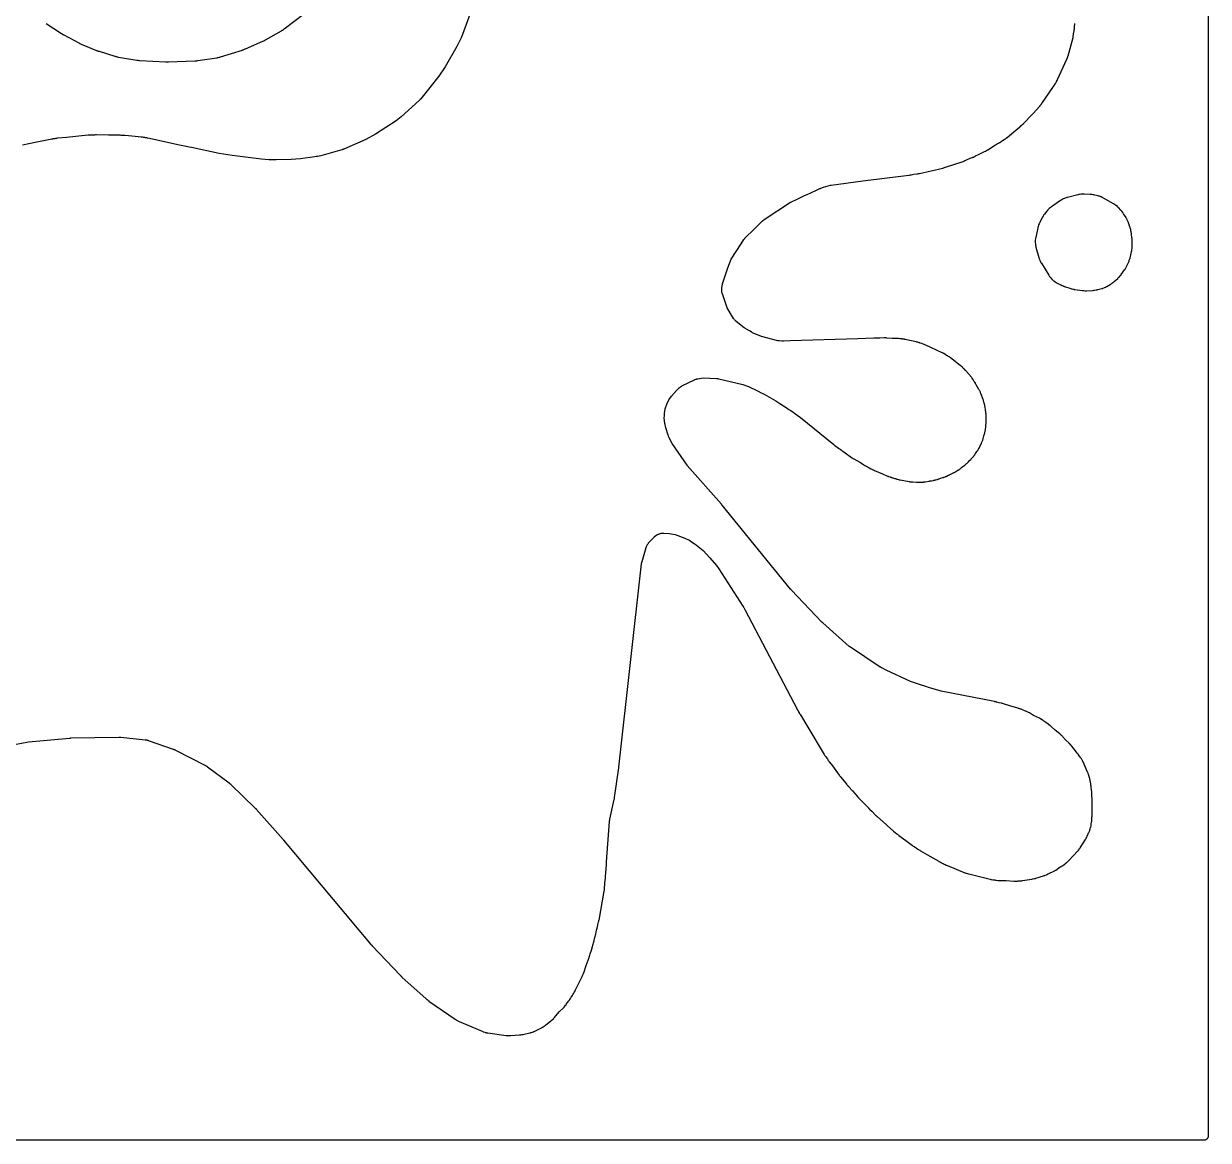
# Model space of a CAD drawing. Header units: millimetres. Extents: x 0 to 300, y 0 to 300.
# Drawn here: x 140.9 to 300, y -0.1 to 150 of the extents above; entities that cross this region are included whole.
import ezdxf

# ---------------------------------------------------------------- set-up
doc = ezdxf.new("R2010")
doc.units = ezdxf.units.MM
doc.layers.add('CUT', color=7, linetype='CONTINUOUS')

msp = doc.modelspace()

# ---------------------------------------------------------------- linework, layer by layer
at = {"layer": 'CUT'}
for points in [[(300.0476, 298.5625), (300.0476, 1.4375), (300.0476, 0.5522), (300.044, 0.4788), (300.0354, 0.4206), (300.0211, 0.3635), (300.0013, 0.3082), (299.9761, 0.255), (299.9459, 0.2046), (299.9108, 0.1573), (299.8714, 0.1137), (299.8278, 0.0743), (299.7805, 0.0392), (299.7301, 0.009), (299.6769, -0.0162), (299.6216, -0.036), (299.5645, -0.0503), (299.5063, -0.0589), (299.4329, -0.0625), (298.5476, -0.0625), (1.4375, -0.0625)], [(201.1228, 152.0795), (199.6717, 148.1937), (199.0483, 146.9537), (197.5073, 144.2187), (196.6411, 142.9357), (194.206, 139.9051), (194.2015, 139.8996), (194.1911, 139.8868), (194.1866, 139.8813), (194.1854, 139.8799), (194.1674, 139.8588), (194.1244, 139.8102), (194.1093, 139.7936), (194.0859, 139.7695), (194.0282, 139.7127), (194.0029, 139.6888), (191.5653, 137.4681), (190.8887, 136.954), (188.1124, 135.1487), (186.856, 134.4267), (183.8811, 133.1364), (183.868, 133.1308), (183.8373, 133.1181), (183.8241, 133.1128), (183.808, 133.1064), (183.7947, 133.1012), (183.7637, 133.0895), (183.7503, 133.0845), (183.7298, 133.0771), (183.7164, 133.0724), (183.7142, 133.0717), (183.6863, 133.0626), (183.6734, 133.0585), (183.6575, 133.0536), (183.6445, 133.0496), (183.614, 133.0407), (183.6009, 133.037), (180.788, 132.26), (180.3227, 132.1737), (180.241, 132.1586), (180.1547, 132.1426), (179.9626, 132.107), (178.0552, 131.8345), (176.8013, 131.7329), (174.773, 131.6882), (173.7932, 131.703), (172.814, 131.779), (168.8793, 132.2638), (167.1378, 132.5486), (163.4273, 133.3417), (163.1018, 133.4113), (162.9014, 133.4541), (161.7952, 133.6906), (157.531, 134.6298), (157.5142, 134.6333), (157.4047, 134.6541), (157.3878, 134.6571), (157.2496, 134.6793), (157.2327, 134.6818), (157.1221, 134.6964), (157.1051, 134.6984), (157.0325, 134.7059), (156.9878, 134.714), (156.9693, 134.717), (156.818, 134.7396), (156.7994, 134.742), (156.6784, 134.7563), (156.6597, 134.7581), (155.8398, 134.8285), (154.4964, 134.9666), (154.4837, 134.9677), (154.4009, 134.9745), (154.3882, 134.9754), (154.2841, 134.9816), (154.2713, 134.9822), (154.1883, 134.9854), (154.1755, 134.9858), (153.9624, 134.9895), (153.8155, 135.0021), (153.8031, 135.003), (153.7222, 135.0082), (153.7098, 135.0089), (153.6081, 135.0134), (153.5956, 135.0138), (153.5146, 135.0157), (153.5021, 135.0158), (152.2594, 135.0188), (150.6415, 135.0467), (150.6255, 135.0468), (150.5211, 135.0458), (150.505, 135.0454), (150.374, 135.0407), (150.358, 135.0399), (150.2538, 135.0333), (150.2378, 135.0321), (150.1472, 135.0239), (149.9217, 135.0244), (149.906, 135.0243), (149.804, 135.0218), (149.7883, 135.0213), (149.6604, 135.0149), (149.6447, 135.0139), (149.5429, 135.0061), (149.5273, 135.0047), (146.6055, 134.7048), (145.4006, 134.5962), (145.3846, 134.5946), (145.281, 134.5824), (145.2651, 134.5804), (145.1355, 134.5616), (145.1197, 134.5591), (145.0202, 134.542), (145.0138, 134.5414), (144.9985, 134.5396), (144.8991, 134.5268), (144.8838, 134.5247), (144.7595, 134.5054), (144.7443, 134.5028), (144.6457, 134.485), (144.6305, 134.482), (142.6084, 134.0613), (140.6866, 133.678)], [(143.8582, 150.048), (145.9348, 148.6731), (145.9466, 148.6655), (146.024, 148.6168), (146.036, 148.6094), (146.1346, 148.5506), (146.1468, 148.5435), (146.2264, 148.4985), (146.2387, 148.4918), (148.2567, 147.4128), (148.27, 147.4059), (148.3573, 147.362), (148.3708, 147.3554), (148.4816, 147.3031), (148.4953, 147.2969), (148.5846, 147.2574), (148.5985, 147.2515), (150.6514, 146.4056), (150.6643, 146.4005), (150.7488, 146.3679), (150.7619, 146.3631), (150.8689, 146.3247), (150.8821, 146.3201), (150.968, 146.2916), (150.9813, 146.2873), (153.1152, 145.632), (153.134, 145.6266), (153.2567, 145.5932), (153.2757, 145.5884), (153.431, 145.5516), (153.4501, 145.5474), (153.5748, 145.5221), (153.594, 145.5186), (156.0461, 145.1041), (156.0632, 145.1015), (156.1745, 145.0859), (156.1916, 145.0838), (156.3318, 145.0684), (156.349, 145.0667), (156.4609, 145.0576), (156.4782, 145.0565), (159.9677, 144.8742), (159.9812, 144.8736), (160.0691, 144.871), (160.0827, 144.8708), (160.1931, 144.87), (160.2066, 144.87), (160.2945, 144.8714), (160.3081, 144.8718), (163.853, 145.0066), (163.8692, 145.0074), (163.9741, 145.0143), (163.9903, 145.0155), (164.1217, 145.0276), (164.1378, 145.0294), (164.2422, 145.0418), (164.2583, 145.044), (166.824, 145.421), (166.8358, 145.4228), (166.9128, 145.4357), (166.9246, 145.4378), (166.9708, 145.4465), (166.9943, 145.4514), (167.1464, 145.4864), (167.1697, 145.4922), (167.215, 145.5046), (167.2265, 145.5078), (167.3014, 145.5298), (167.3129, 145.5334), (170.2593, 146.4643), (170.275, 146.4695), (170.3763, 146.5046), (170.3919, 146.5102), (170.5178, 146.5578), (170.5332, 146.5638), (170.6325, 146.6045), (170.6477, 146.6109), (173.0133, 147.6563), (173.0277, 147.6628), (173.1204, 147.7067), (173.1346, 147.7137), (173.2494, 147.7718), (173.2634, 147.7792), (173.3537, 147.8279), (173.3675, 147.8356), (175.4836, 149.0508), (175.4999, 149.0606), (175.605, 149.1254), (175.621, 149.1357), (175.7502, 149.2212), (175.7659, 149.2319), (175.8667, 149.3033), (175.882, 149.3145), (178.4607, 151.2667)], [(136.7447, 52.5892), (141.494, 53.4729), (147.0235, 53.9957), (147.0306, 53.9964), (147.0471, 53.9978), (147.0542, 53.9984), (147.071, 53.9997), (147.0798, 54.0003), (147.1003, 54.0018), (147.1091, 54.0023), (147.1226, 54.0031), (147.1313, 54.0036), (147.1516, 54.0046), (147.1603, 54.005), (147.165, 54.0052), (147.1754, 54.0055), (147.1997, 54.0062), (147.2101, 54.0064), (153.6337, 54.1115), (153.6467, 54.1116), (153.6771, 54.1117), (153.6902, 54.1116), (153.7059, 54.1114), (153.7189, 54.1112), (153.7491, 54.1104), (153.7621, 54.1099), (153.7821, 54.1091), (153.795, 54.1085), (153.8253, 54.1068), (153.8383, 54.1059), (153.8541, 54.1048), (153.867, 54.1038), (153.8972, 54.1013), (153.9101, 54.1001), (157.1815, 53.7747), (157.1947, 53.7733), (157.2151, 53.771), (157.2678, 53.7634), (157.3562, 53.7479), (157.3954, 53.7402), (157.3974, 53.7397), (157.4362, 53.7302), (157.5228, 53.707), (157.5738, 53.6917), (157.5933, 53.6852), (157.6059, 53.6809), (160.9398, 52.5168), (160.9548, 52.5115), (160.9895, 52.4987), (161.0043, 52.493), (161.0224, 52.486), (161.0371, 52.4801), (161.0714, 52.4661), (161.086, 52.4599), (161.1084, 52.4503), (161.1229, 52.4439), (161.1566, 52.4287), (161.171, 52.422), (161.1885, 52.4138), (161.2028, 52.4068), (161.236, 52.3904), (161.2501, 52.3833), (165.3061, 50.2873), (165.3142, 50.283), (165.3271, 50.2762), (165.3474, 50.265), (165.3772, 50.2483), (165.4024, 50.2335), (165.4229, 50.2211), (165.4332, 50.2147), (165.4378, 50.2119), (165.461, 50.1968), (165.5127, 50.1623), (165.5429, 50.1411), (165.5545, 50.1327), (165.5619, 50.1272), (168.4654, 47.9607), (168.4769, 47.952), (168.5038, 47.9313), (168.5152, 47.9223), (168.529, 47.9113), (168.5403, 47.9021), (168.5664, 47.8806), (168.5776, 47.8712), (168.5946, 47.8568), (168.6055, 47.8473), (168.631, 47.8249), (168.6418, 47.8152), (168.6549, 47.8033), (168.6655, 47.7934), (168.6902, 47.7703), (168.7007, 47.7602), (171.9689, 44.5905), (171.9738, 44.5857), (171.9853, 44.5744), (171.9902, 44.5696), (172.0017, 44.5581), (172.0077, 44.552), (172.0216, 44.5378), (172.0276, 44.5317), (172.0366, 44.5223), (172.0425, 44.5162), (172.056, 44.5019), (172.0617, 44.4958), (172.0648, 44.4924), (172.0716, 44.485), (172.0873, 44.4676), (172.094, 44.4602), (175.746, 40.3412), (175.7557, 40.3302), (175.7648, 40.3198), (175.7703, 40.3134), (175.7835, 40.2979), (175.7891, 40.2912), (187.5113, 26.271), (187.5172, 26.2641), (187.5583, 26.2164), (187.5647, 26.2091), (187.6169, 26.1505), (187.6233, 26.1434), (187.6653, 26.0977), (187.6722, 26.0903), (191.4843, 22.0831), (191.4918, 22.0754), (191.5447, 22.0218), (191.5529, 22.0136), (191.6201, 21.9481), (191.6283, 21.9402), (191.6823, 21.8895), (191.6913, 21.8812), (194.9419, 18.9503), (194.9565, 18.9376), (195.0523, 18.8566), (195.0672, 18.8444), (195.1906, 18.7468), (195.2059, 18.7351), (195.3067, 18.6605), (195.3224, 18.6492), (198.8412, 16.2157), (198.8535, 16.2074), (198.934, 16.1546), (198.9465, 16.1466), (198.9957, 16.1161), (199.0213, 16.1011), (199.1897, 16.0077), (199.2159, 15.994), (199.2679, 15.9685), (199.2813, 15.9621), (199.3687, 15.9217), (199.3823, 15.9157), (202.4563, 14.5891), (202.4689, 14.5838), (202.5517, 14.5503), (202.5645, 14.5453), (202.6148, 14.5263), (202.6407, 14.5172), (202.8081, 14.4624), (202.8611, 14.4478), (203.0328, 14.4086), (203.0598, 14.4031), (203.1126, 14.3936), (203.1261, 14.3913), (203.2144, 14.3775), (203.228, 14.3755), (205.7083, 14.0448), (205.7231, 14.043), (205.8194, 14.0326), (205.8342, 14.0312), (205.8922, 14.0264), (205.922, 14.0247), (206.1154, 14.0182), (206.1452, 14.018), (206.2034, 14.0189), (206.2183, 14.0194), (206.3151, 14.0234), (206.33, 14.0242), (207.4783, 14.1002), (207.4891, 14.101), (207.5642, 14.1074), (207.5755, 14.1084), (207.6247, 14.1135), (207.6483, 14.1164), (207.7954, 14.1376), (207.8181, 14.1413), (207.8572, 14.1484), (207.8678, 14.1505), (207.941, 14.1652), (207.9528, 14.1677), (208.865, 14.3707), (208.877, 14.3735), (208.9545, 14.3925), (208.9664, 14.3955), (209.0127, 14.4078), (209.0363, 14.4146), (209.1867, 14.4613), (209.233, 14.4778), (209.379, 14.5366), (209.4016, 14.5462), (209.4454, 14.566), (209.4565, 14.5711), (209.5286, 14.6054), (209.5396, 14.6108), (210.4508, 15.0677), (210.4643, 15.0746), (210.5515, 15.1212), (210.5648, 15.1285), (210.6165, 15.1578), (210.6426, 15.1734), (210.8093, 15.2794), (210.8346, 15.2963), (210.883, 15.3307), (210.8953, 15.3396), (210.9744, 15.3988), (210.9865, 15.4081), (211.7096, 15.978), (211.7223, 15.9883), (211.8042, 16.0566), (211.8167, 16.0673), (211.8647, 16.1096), (211.8887, 16.1319), (212.0406, 16.2813), (212.0634, 16.3049), (212.1065, 16.3522), (212.1174, 16.3645), (212.187, 16.4452), (212.1976, 16.4578), (212.8059, 17.2031), (213.379, 17.7486), (213.3906, 17.7599), (213.465, 17.8348), (213.4763, 17.8464), (213.5198, 17.8926), (213.5415, 17.9168), (213.6777, 18.078), (213.698, 18.1034), (213.7362, 18.1539), (213.7459, 18.167), (213.8072, 18.2529), (213.8165, 18.2663), (214.0516, 18.6148), (214.1075, 18.6843), (214.1163, 18.6956), (214.1729, 18.7695), (214.1815, 18.781), (214.2145, 18.8262), (214.2308, 18.8498), (214.3331, 19.0053), (214.3483, 19.0296), (214.3767, 19.0778), (214.3839, 19.0902), (214.4294, 19.1715), (214.4362, 19.1841), (214.4387, 19.1888), (214.59, 19.413), (214.6011, 19.4301), (214.6713, 19.5423), (214.6818, 19.5598), (214.7652, 19.7034), (214.7751, 19.7212), (214.8375, 19.8379), (214.8459, 19.8543), (214.8598, 19.8758), (214.8721, 19.896), (214.9468, 20.0233), (214.958, 20.0431), (214.9767, 20.0779), (214.9816, 20.0874), (215.0155, 20.1533), (215.0209, 20.164), (215.8419, 21.8431), (215.9095, 21.9711), (215.9154, 21.9825), (215.9528, 22.057), (215.9584, 22.0685), (215.9799, 22.1138), (215.9904, 22.1372), (216.0554, 22.2907), (216.0649, 22.3145), (216.0825, 22.3614), (216.0869, 22.3735), (216.1144, 22.4522), (216.1185, 22.4643), (216.4283, 23.4142), (216.8327, 24.5085), (216.8373, 24.5215), (216.8666, 24.6066), (216.8709, 24.6198), (216.9052, 24.7274), (216.9092, 24.7407), (216.9345, 24.827), (216.9382, 24.8403), (216.9818, 25.0031), (217.1552, 25.5002), (217.1596, 25.5133), (217.1872, 25.5986), (217.1913, 25.6118), (217.2235, 25.7197), (217.2273, 25.733), (217.2509, 25.8195), (217.2544, 25.8329), (217.3741, 26.3143), (217.4262, 26.4741), (217.4312, 26.4903), (217.4626, 26.5967), (217.4672, 26.6131), (217.5027, 26.7476), (217.5068, 26.7641), (217.5321, 26.8721), (217.5357, 26.8887), (217.5531, 26.9736), (217.6179, 27.172), (217.6238, 27.1913), (217.6602, 27.3169), (217.6655, 27.3364), (217.7059, 27.4955), (217.7105, 27.5151), (217.7384, 27.6429), (217.7424, 27.6627), (217.8356, 28.171), (217.9034, 28.4437), (217.9702, 28.693), (217.9735, 28.706), (217.9943, 28.7914), (217.9974, 28.8045), (218.0211, 28.9122), (218.0238, 28.9255), (218.0264, 28.9385), (218.1167, 29.3019), (218.1189, 29.3108), (218.1332, 29.3724), (218.1353, 29.3819), (218.152, 29.4591), (218.1539, 29.4684), (218.1661, 29.5296), (218.168, 29.5397), (218.874, 33.4369), (218.8765, 33.4518), (218.8916, 33.5491), (218.8938, 33.5641), (218.9096, 33.6866), (218.9114, 33.7016), (218.9216, 33.7995), (218.9229, 33.8146), (219.0135, 34.9699), (219.0251, 35.0605), (219.027, 35.0765), (219.0375, 35.1806), (219.0389, 35.1967), (219.0435, 35.2593), (219.045, 35.2915), (219.0472, 35.3994), (219.1695, 36.9599), (219.1701, 36.9678), (219.1737, 37.0225), (219.1742, 37.0309), (219.1776, 37.0992), (219.178, 37.1075), (219.18, 37.1615), (219.1803, 37.1703), (219.1847, 37.3664), (219.5817, 42.7703), (219.5831, 42.7867), (219.5866, 42.8249), (219.5882, 42.8413), (219.5904, 42.8612), (219.5924, 42.8775), (219.5973, 42.9156), (219.5996, 42.9319), (219.6032, 42.9569), (219.6058, 42.9731), (219.6121, 43.011), (219.6149, 43.0272), (219.6186, 43.0469), (219.6217, 43.063), (219.6294, 43.1006), (219.6328, 43.1167), (220.2147, 45.7243), (220.2171, 45.7353), (220.2327, 45.8122), (220.235, 45.8241), (220.2526, 45.9203), (220.2546, 45.932), (220.267, 46.0083), (220.2689, 46.0209), (220.8257, 49.9811), (220.8257, 49.9812), (220.8263, 49.9852), (220.83, 50.0129), (220.8306, 50.0172), (220.8349, 50.0518), (220.8355, 50.056), (220.8387, 50.0833), (220.8392, 50.0878), (223.8912, 77.4258), (223.8923, 77.4354), (223.8942, 77.4503), (223.8997, 77.4888), (223.9105, 77.5533), (223.9157, 77.5819), (223.916, 77.5835), (223.9222, 77.612), (223.9371, 77.6756), (223.9468, 77.7133), (223.9508, 77.7277), (223.9535, 77.7371), (224.4989, 79.6069), (224.511, 79.6451), (224.5346, 79.7145), (224.5638, 79.7891), (224.5854, 79.8378), (224.6211, 79.9095), (224.6469, 79.9561), (224.6888, 80.0243), (224.7187, 80.0684), (224.7665, 80.1327), (224.8129, 80.1895), (224.8389, 80.22), (225.1407, 80.558), (225.6297, 81.0575), (225.6377, 81.0655), (225.646, 81.0738), (225.683, 81.1086), (225.7252, 81.1462), (225.7432, 81.1589), (225.7557, 81.1673), (225.7638, 81.1727), (225.9389, 81.2881), (225.9742, 81.3102), (226.0399, 81.3492), (226.1135, 81.3884), (226.1637, 81.4123), (226.2406, 81.4445), (226.2928, 81.4636), (226.3723, 81.4886), (226.426, 81.5027), (226.5075, 81.5202), (226.5623, 81.5294), (226.6451, 81.5393), (226.7005, 81.5433), (226.7839, 81.5455), (226.8603, 81.5439), (226.9019, 81.5421), (227.576, 81.4972), (228.3869, 81.3659), (229.6865, 80.86), (230.2967, 80.5839), (230.309, 80.5782), (230.328, 80.5692), (230.3737, 80.546), (230.4016, 80.5268), (230.4141, 80.5178), (230.4221, 80.512), (231.2544, 79.8979), (232.1441, 79.1972), (232.1496, 79.1928), (233.0519, 78.2117), (233.9733, 77.1647), (234.2747, 76.7457), (237.5187, 71.7137), (237.5241, 71.7052), (237.5366, 71.6853), (237.5419, 71.6768), (237.5483, 71.6664), (237.5534, 71.6579), (237.5654, 71.6379), (237.5705, 71.6293), (237.5783, 71.6159), (237.5833, 71.6072), (237.5948, 71.5869), (237.5997, 71.5782), (237.6057, 71.5675), (237.6105, 71.5587), (237.6143, 71.5515), (237.7113, 71.3673), (237.7184, 71.3537), (237.7316, 71.3286), (237.7646, 71.2658), (244.8372, 57.7983), (244.8409, 57.7912), (244.8675, 57.7422), (244.8717, 57.7346), (244.9057, 57.674), (244.9099, 57.6666), (244.9375, 57.6191), (244.9421, 57.6113), (244.9862, 57.5377), (245.104, 57.3138), (245.1085, 57.3055), (245.1398, 57.2481), (245.1447, 57.2393), (245.1849, 57.1685), (245.1899, 57.16), (245.2226, 57.1045), (245.2281, 57.0955), (246.241, 55.4461), (248.4282, 51.8004), (248.4353, 51.7889), (248.482, 51.7148), (248.4894, 51.7035), (248.5501, 51.6118), (248.5577, 51.6006), (248.6078, 51.5287), (248.6156, 51.5177), (248.8569, 51.187), (248.908, 51.1037), (248.9166, 51.0901), (248.9739, 51.0023), (248.9829, 50.9889), (249.0576, 50.8807), (249.067, 50.8675), (249.1289, 50.7829), (249.1385, 50.77), (249.5356, 50.2566), (250.4307, 49.0296), (250.4374, 49.0207), (250.4841, 48.9591), (250.4914, 48.9496), (250.5512, 48.874), (250.5585, 48.8649), (250.6069, 48.806), (250.615, 48.7965), (251.1225, 48.2048), (251.469, 47.7567), (251.4772, 47.7463), (251.5312, 47.6797), (251.5396, 47.6695), (251.6091, 47.5874), (251.6177, 47.5774), (251.6745, 47.5132), (251.6834, 47.5034), (252.2471, 46.8937), (252.8714, 46.1659), (252.8776, 46.1587), (252.9212, 46.1095), (252.928, 46.102), (252.9834, 46.0415), (252.9902, 46.0342), (253.0348, 45.9871), (253.0422, 45.9795), (253.9112, 45.0939), (254.3643, 44.6039), (254.372, 44.5958), (254.4258, 44.5397), (254.4342, 44.5311), (254.5027, 44.4625), (254.5111, 44.4543), (254.5663, 44.4011), (254.5754, 44.3925), (254.8311, 44.1566), (255.3823, 43.5949), (255.39, 43.5872), (255.4439, 43.5342), (255.4523, 43.5261), (255.5207, 43.4614), (255.5291, 43.4536), (255.5842, 43.4035), (255.5933, 43.3954), (256.7516, 42.3838), (257.4649, 41.7255), (257.4757, 41.7157), (257.5467, 41.6533), (257.5578, 41.6438), (257.6489, 41.5676), (257.6602, 41.5584), (257.7342, 41.4994), (257.7457, 41.4905), (257.9638, 41.3253), (258.178, 41.1382), (258.1887, 41.1291), (258.2587, 41.0707), (258.2696, 41.0619), (258.3593, 40.9907), (258.3704, 40.9821), (258.4431, 40.927), (258.4544, 40.9187), (259.3928, 40.2427), (260.2916, 39.5618), (260.3051, 39.552), (260.393, 39.4891), (260.4067, 39.4796), (260.5193, 39.4037), (260.5333, 39.3946), (260.6246, 39.3367), (260.6388, 39.328), (260.7767, 39.2458), (261.0117, 39.0766), (261.0256, 39.0668), (261.1168, 39.0049), (261.131, 38.9956), (261.2477, 38.9212), (261.2622, 38.9123), (261.3568, 38.8556), (261.3715, 38.8471), (262.6392, 38.1361), (263.825, 37.4296), (263.8428, 37.4194), (263.9596, 37.3551), (263.9778, 37.3455), (264.127, 37.2699), (264.1455, 37.2609), (264.2665, 37.2048), (264.2852, 37.1964), (264.4053, 37.1456), (264.5545, 37.0619), (264.5711, 37.053), (264.6795, 36.9966), (264.6963, 36.9881), (264.8344, 36.9217), (264.8515, 36.9138), (264.9632, 36.8643), (264.9805, 36.8569), (267.345, 35.8966), (267.3648, 35.889), (267.4943, 35.8416), (267.5144, 35.8347), (267.6788, 35.7811), (267.6991, 35.7749), (267.8316, 35.7368), (267.8521, 35.7313), (270.7112, 35.0185), (270.7245, 35.0154), (270.8113, 34.9958), (270.8247, 34.993), (270.8771, 34.9824), (270.9041, 34.9776), (271.0798, 34.9505), (271.1069, 34.947), (271.1601, 34.9412), (271.1737, 34.9399), (271.2623, 34.9324), (271.276, 34.9314), (271.3498, 34.9268), (271.4471, 34.9069), (271.4624, 34.904), (271.5219, 34.8934), (271.5525, 34.8888), (271.7522, 34.8639), (271.783, 34.8609), (271.8433, 34.8565), (271.8588, 34.8556), (271.9594, 34.8509), (271.9749, 34.8503), (272.8958, 34.8311), (273.894, 34.7693), (273.9085, 34.7686), (274.0028, 34.765), (274.0173, 34.7647), (274.074, 34.7639), (274.103, 34.7642), (274.2914, 34.7708), (274.3204, 34.7725), (274.3769, 34.7772), (274.3913, 34.7786), (274.4851, 34.7887), (274.4995, 34.7905), (274.5462, 34.7966), (274.5494, 34.7966), (274.5626, 34.7964), (274.6486, 34.7965), (274.6618, 34.7967), (274.7135, 34.7979), (274.7399, 34.7991), (274.9114, 34.8107), (274.9378, 34.813), (274.9892, 34.8188), (275.0023, 34.8204), (275.0875, 34.8318), (275.1006, 34.8337), (276.3168, 35.0244), (276.3384, 35.0282), (276.4781, 35.0554), (276.4995, 35.0599), (276.6734, 35.1004), (276.6947, 35.1057), (276.832, 35.143), (276.8531, 35.1492), (277.8971, 35.4739), (277.9122, 35.4789), (278.0101, 35.5122), (278.0251, 35.5175), (278.0833, 35.539), (278.1128, 35.5509), (278.3025, 35.6328), (278.3314, 35.6462), (278.387, 35.6738), (278.4011, 35.681), (278.4925, 35.7294), (278.5064, 35.737), (278.6988, 35.8456), (278.8828, 35.9134), (278.8999, 35.92), (279.0102, 35.9646), (279.0271, 35.9718), (279.0925, 36.0005), (279.1255, 36.0163), (279.337, 36.1252), (279.3691, 36.1429), (279.4304, 36.1794), (279.446, 36.189), (279.5464, 36.253), (279.5617, 36.263), (280.1575, 36.6685), (280.3073, 36.753), (280.3193, 36.76), (280.3972, 36.8064), (280.4091, 36.8137), (280.4553, 36.8427), (280.4786, 36.858), (280.6255, 36.96), (280.6698, 36.9939), (280.8066, 37.109), (280.8133, 37.1149), (280.8309, 37.1269), (280.8446, 37.1365), (280.933, 37.2003), (280.9464, 37.2104), (280.9984, 37.2501), (281.0244, 37.2712), (281.1896, 37.4131), (281.2144, 37.4356), (281.2616, 37.4809), (281.2735, 37.4927), (281.35, 37.5704), (281.3616, 37.5825), (282.4888, 38.7935), (282.4983, 38.8039), (282.5593, 38.8725), (282.5685, 38.8832), (282.6041, 38.9252), (282.6218, 38.9472), (282.7336, 39.0926), (282.7503, 39.1154), (282.7818, 39.1606), (282.7897, 39.1723), (282.8404, 39.2487), (282.8481, 39.2606), (283.5443, 40.3677), (283.5508, 40.3782), (283.5919, 40.4467), (283.5982, 40.4573), (283.6221, 40.499), (283.6339, 40.5206), (283.7076, 40.6624), (283.7185, 40.6845), (283.7389, 40.728), (283.744, 40.7392), (283.7764, 40.8122), (283.7813, 40.8235), (283.9948, 41.3322), (284.0125, 41.368), (284.0263, 41.3979), (284.1092, 41.5917), (284.1317, 41.6535), (284.1435, 41.6925), (284.1465, 41.7002), (284.1518, 41.7141), (284.1715, 41.7684), (284.1809, 41.7964), (284.2367, 41.9776), (284.2513, 42.035), (284.289, 42.2208), (284.2942, 42.2499), (284.3028, 42.307), (284.3049, 42.3217), (284.317, 42.4171), (284.3187, 42.4318), (284.328, 42.5235), (284.362, 42.7052), (284.3642, 42.7178), (284.3777, 42.7996), (284.3796, 42.8122), (284.3867, 42.8615), (284.3898, 42.8868), (284.4063, 43.0517), (284.4083, 43.0771), (284.4111, 43.1269), (284.4117, 43.1396), (284.4147, 43.2225), (284.415, 43.2352), (284.4175, 43.4015), (284.4191, 43.4175), (284.4206, 43.4348), (284.4288, 43.5476), (284.4298, 43.565), (284.436, 43.7068), (284.4365, 43.7242), (284.4381, 43.8373), (284.4381, 43.8547), (284.4312, 44.3332), (284.4479, 45.4696), (284.448, 45.4829), (284.4474, 45.5694), (284.4471, 45.5827), (284.4439, 45.6913), (284.4433, 45.7046), (284.4389, 45.791), (284.438, 45.8043), (284.403, 46.2764), (284.3996, 46.512), (284.3993, 46.5242), (284.3965, 46.6035), (284.396, 46.6157), (284.3934, 46.6634), (284.3915, 46.6877), (284.3763, 46.8457), (284.3735, 46.87), (284.367, 46.9173), (284.3652, 46.9293), (284.3528, 47.0077), (284.3508, 47.0198), (284.3459, 47.0467), (284.3247, 47.3331), (284.3228, 47.354), (284.308, 47.4893), (284.3054, 47.5101), (284.2809, 47.6791), (284.2775, 47.6997), (284.2533, 47.8337), (284.2492, 47.8542), (284.061, 48.7218), (284.0569, 48.7395), (284.0284, 48.8539), (284.0237, 48.8715), (284.0046, 48.9396), (283.9937, 48.9742), (283.9781, 49.0192), (283.9641, 49.0717), (283.9496, 49.1187), (283.8967, 49.2674), (283.888, 49.2904), (283.8701, 49.335), (283.8654, 49.3464), (283.834, 49.42), (283.8291, 49.4312), (283.2187, 50.7854), (283.2114, 50.801), (283.1625, 50.9017), (283.1547, 50.9171), (283.1236, 50.9767), (283.1068, 51.0067), (282.9921, 51.1989), (282.9736, 51.2279), (282.9359, 51.2836), (282.926, 51.2977), (282.8605, 51.3885), (282.8502, 51.4024), (282.8248, 51.4357), (282.7401, 51.5755), (282.7103, 51.6199), (282.6088, 51.758), (282.5925, 51.7792), (282.5598, 51.8199), (282.5512, 51.8302), (282.4952, 51.8966), (282.4865, 51.9067), (282.319, 52.0965), (281.697, 52.9094), (281.6894, 52.919), (281.6397, 52.9813), (281.6319, 52.9908), (281.6012, 53.0277), (281.5851, 53.0462), (281.4782, 53.1645), (281.4614, 53.1824), (281.4278, 53.2166), (281.4191, 53.2253), (281.3621, 53.281), (281.3533, 53.2895), (280.846, 53.7659), (280.4589, 54.2046), (280.4504, 54.214), (280.3947, 54.2745), (280.386, 54.2837), (280.3518, 54.3194), (280.3339, 54.3373), (280.2151, 54.4509), (280.1965, 54.468), (280.1594, 54.5007), (280.1498, 54.5089), (280.0869, 54.5619), (280.0772, 54.57), (279.4547, 55.0724), (278.9445, 55.5516), (278.9323, 55.5627), (278.8525, 55.6336), (278.84, 55.6444), (278.7909, 55.6857), (278.7652, 55.7061), (278.5945, 55.8344), (278.5677, 55.8534), (278.5143, 55.8891), (278.5006, 55.8981), (278.4102, 55.955), (278.3961, 55.9636), (278.2255, 56.0647), (277.9621, 56.2772), (277.9488, 56.2877), (277.8614, 56.3542), (277.8479, 56.3643), (277.7943, 56.4027), (277.7663, 56.4217), (277.5811, 56.5395), (277.5521, 56.5568), (277.4945, 56.589), (277.4797, 56.597), (277.3823, 56.6479), (277.3673, 56.6556), (276.5785, 57.0402), (276.0118, 57.3759), (275.9978, 57.384), (275.9058, 57.4352), (275.8915, 57.4429), (275.8355, 57.4721), (275.8064, 57.4863), (275.6149, 57.5734), (275.585, 57.586), (275.5262, 57.609), (275.511, 57.6147), (275.412, 57.6504), (275.3967, 57.6557), (275.1491, 57.7374), (274.9799, 57.8199), (274.9678, 57.8257), (274.8883, 57.8622), (274.876, 57.8677), (274.8278, 57.8886), (274.8029, 57.8988), (274.6395, 57.961), (274.6142, 57.97), (274.5643, 57.9865), (274.5515, 57.9906), (274.4678, 58.0162), (274.4549, 58.02), (273.3551, 58.3295), (272.6751, 58.554), (272.6574, 58.5595), (272.5414, 58.5938), (272.5235, 58.5989), (272.3767, 58.6374), (272.3586, 58.6418), (272.2407, 58.6689), (272.2225, 58.6728), (271.9319, 58.7301), (271.6265, 58.8161), (271.6148, 58.8192), (271.5383, 58.8391), (271.5265, 58.842), (271.4299, 58.865), (271.4181, 58.8677), (271.3408, 58.8845), (271.3289, 58.887), (264.1516, 60.2918), (262.7447, 60.7038), (262.4385, 60.8038), (262.2007, 60.8815), (261.2457, 61.1937), (260.0105, 61.5974), (256.757, 63.1357), (256.2504, 63.3917), (256.1916, 63.4214), (256.1262, 63.4545), (255.9871, 63.5248), (255.9844, 63.5265), (255.9707, 63.5354), (251.8289, 66.2899), (251.8155, 66.299), (251.7967, 66.312), (248.2485, 69.4614), (248.2416, 69.4676), (248.2253, 69.4823), (248.2184, 69.4887), (248.21, 69.4964), (248.2032, 69.5028), (248.1873, 69.5179), (248.1805, 69.5243), (248.1701, 69.5344), (248.1634, 69.5409), (248.1478, 69.5563), (248.1453, 69.5587), (248.1386, 69.5656), (248.1213, 69.5832), (248.114, 69.5908), (244.0429, 73.8609), (244.038, 73.8661), (244.0266, 73.8782), (244.0218, 73.8835), (244.0105, 73.8957), (244.0045, 73.9022), (243.9907, 73.9175), (243.9848, 73.924), (243.9759, 73.9341), (243.9701, 73.9406), (243.9568, 73.9559), (243.9511, 73.9625), (243.9481, 73.9661), (243.9414, 73.974), (243.9259, 73.9926), (243.9193, 74.0006), (234.7094, 85.3038), (234.7061, 85.3078), (234.683, 85.3356), (234.6794, 85.3399), (234.6503, 85.3744), (234.6467, 85.3786), (234.6234, 85.4056), (234.6196, 85.41), (230.0217, 90.6467), (230.0059, 90.669), (229.9982, 90.6801), (227.9933, 93.5959), (227.7354, 94.0651), (227.6024, 94.3787), (227.5736, 94.4468), (227.5089, 94.5992), (227.4634, 94.7066), (227.136, 95.6709), (227.0015, 96.3139), (226.9398, 97.002), (226.9526, 97.3264), (226.9565, 97.4255), (226.9589, 97.4885), (226.9644, 97.6276), (227.0781, 98.2562), (227.2744, 98.8584), (227.5562, 99.4332), (227.8884, 99.9391), (228.5858, 100.7258), (228.9021, 101.0303), (228.9105, 101.0383), (228.9236, 101.0506), (228.9584, 101.0815), (228.9799, 101.0997), (228.9855, 101.1036), (228.9931, 101.1088), (229.2701, 101.2972), (229.2942, 101.3102), (229.3102, 101.3183), (229.3206, 101.3235), (230.9902, 102.1428), (231.0002, 102.1476), (231.0157, 102.155), (231.0562, 102.173), (231.1083, 102.1947), (231.1812, 102.2214), (231.2536, 102.2445), (231.3285, 102.2648), (231.3836, 102.2773), (231.4271, 102.286), (231.444, 102.2889), (231.4549, 102.2907), (232.1773, 102.4076), (233.9532, 102.3156), (233.9631, 102.315), (233.9783, 102.3141), (234.0176, 102.3107), (234.0837, 102.3036), (234.1131, 102.3), (234.1147, 102.2998), (234.144, 102.2952), (234.2095, 102.2838), (234.2482, 102.2762), (234.2632, 102.2729), (234.2728, 102.2707), (237.5117, 101.5217), (238.2619, 101.2333), (239.4709, 100.6518), (239.7383, 100.5232), (239.7872, 100.4997), (240.3822, 100.2135), (241.9457, 99.3234), (242.4766, 98.9716), (243.4622, 98.3182), (243.6946, 98.1642), (243.9332, 98.0061), (245.246, 97.0636), (249.7087, 93.4521), (249.715, 93.447), (249.7592, 93.4123), (249.766, 93.4069), (249.8217, 93.3644), (249.8285, 93.3593), (249.873, 93.3263), (249.8803, 93.3209), (250.1814, 93.1045), (250.364, 92.9561), (250.376, 92.9465), (250.455, 92.8856), (250.4673, 92.8764), (250.5685, 92.8024), (250.581, 92.7935), (250.6631, 92.7366), (250.6758, 92.7281), (250.6822, 92.7238), (250.6964, 92.7127), (250.7944, 92.6384), (250.8097, 92.6273), (250.9356, 92.538), (250.9512, 92.5272), (251.0537, 92.4593), (251.0696, 92.4491), (251.2401, 92.3436), (252.1052, 91.7219), (252.1172, 91.7135), (252.1955, 91.66), (252.2076, 91.652), (252.3076, 91.5873), (252.3199, 91.5795), (252.4007, 91.5299), (252.4132, 91.5225), (253.301, 91.0072), (253.7428, 90.7176), (253.7516, 90.7119), (253.8135, 90.6729), (253.8228, 90.6671), (253.8639, 90.6423), (253.8839, 90.6307), (254.01, 90.5608), (254.0296, 90.5504), (254.0641, 90.5329), (254.0735, 90.5283), (254.1385, 90.4967), (254.1492, 90.4917), (254.3436, 90.402), (254.7087, 90.1902), (254.7268, 90.18), (254.8462, 90.1162), (254.8647, 90.1067), (255.017, 90.0319), (255.0359, 90.0231), (255.1593, 89.9677), (255.1785, 89.9595), (256.2627, 89.5175), (256.8465, 89.2484), (256.8611, 89.2419), (256.9562, 89.2011), (256.9709, 89.195), (257.0287, 89.172), (257.0586, 89.161), (257.2546, 89.0948), (257.285, 89.0855), (257.3449, 89.0687), (257.3603, 89.0646), (257.3951, 89.0559), (257.4446, 89.0357), (257.4596, 89.0298), (257.558, 88.9928), (257.5732, 88.9873), (257.6328, 88.9667), (257.6637, 88.9569), (257.8656, 88.899), (257.8969, 88.8909), (257.9584, 88.8768), (257.9742, 88.8734), (258.042, 88.8598), (258.0875, 88.8422), (258.1005, 88.8374), (258.1854, 88.8068), (258.1985, 88.8023), (258.25, 88.7851), (258.2765, 88.7769), (258.4501, 88.7278), (258.477, 88.7208), (258.5298, 88.7085), (258.5433, 88.7055), (258.6317, 88.687), (258.6453, 88.6843), (259.831, 88.4645), (259.8429, 88.4624), (259.92, 88.4497), (259.9318, 88.4479), (259.9783, 88.4411), (260.0022, 88.4382), (260.1576, 88.4221), (260.1815, 88.4201), (260.2284, 88.4171), (260.2404, 88.4165), (260.3184, 88.4131), (260.3305, 88.4127), (260.8268, 88.4013), (260.8625, 88.3988), (260.9231, 88.3976), (260.9508, 88.3984), (261.3769, 88.3886), (261.3921, 88.3884), (261.4909, 88.3887), (261.5061, 88.3889), (261.5655, 88.3905), (261.5958, 88.3922), (261.7928, 88.4076), (261.823, 88.4108), (261.8819, 88.4184), (261.8969, 88.4205), (261.9946, 88.4357), (262.0096, 88.4383), (262.5802, 88.5419), (262.5972, 88.5431), (262.6144, 88.5445), (262.726, 88.5552), (262.7431, 88.5571), (262.8098, 88.5654), (262.8439, 88.5707), (263.0642, 88.6113), (263.0979, 88.6185), (263.1633, 88.6344), (263.18, 88.6388), (263.288, 88.6685), (263.3046, 88.6733), (263.3204, 88.6781), (263.3481, 88.6839), (263.3621, 88.6869), (263.4168, 88.6996), (263.4446, 88.7067), (263.6241, 88.7575), (263.6378, 88.7617), (263.6683, 88.77), (263.7282, 88.788), (263.7435, 88.7929), (263.8425, 88.8256), (263.8577, 88.8308), (264.0747, 88.909), (264.3777, 89.0018), (264.3878, 89.005), (264.4581, 89.0278), (264.4686, 89.0314), (264.5144, 89.0472), (264.5364, 89.0553), (264.672, 89.1082), (264.6928, 89.1168), (264.7286, 89.1323), (264.7383, 89.1366), (264.8048, 89.1669), (264.8156, 89.1719), (264.8499, 89.1884), (264.8858, 89.2013), (264.8959, 89.205), (264.9661, 89.2318), (264.9765, 89.2359), (265.0223, 89.2542), (265.0441, 89.2635), (265.1791, 89.3242), (265.1998, 89.3339), (265.2353, 89.3515), (265.2448, 89.3564), (265.3108, 89.3906), (265.3215, 89.3962), (265.4332, 89.457), (265.4369, 89.4586), (265.4925, 89.4836), (265.5206, 89.4972), (265.701, 89.59), (265.7283, 89.605), (265.7701, 89.6293), (265.8451, 89.6653), (265.8553, 89.6703), (265.9257, 89.7056), (265.9361, 89.711), (265.9818, 89.7351), (266.0036, 89.7472), (266.1378, 89.8252), (266.1582, 89.8377), (266.1933, 89.86), (266.2027, 89.8661), (266.2677, 89.9092), (266.2781, 89.9163), (266.2802, 89.9178), (266.2805, 89.9179), (266.3493, 89.9571), (266.3598, 89.9633), (266.4006, 89.9877), (266.4213, 90.0006), (266.5537, 90.0873), (266.5739, 90.101), (266.6126, 90.1287), (266.6225, 90.1359), (266.6859, 90.1832), (266.6956, 90.1906), (266.8807, 90.3344), (267.0783, 90.4715), (267.0885, 90.4787), (267.1539, 90.5262), (267.1639, 90.5336), (267.2027, 90.5629), (267.2222, 90.5783), (267.3469, 90.6812), (267.3657, 90.6974), (267.4019, 90.7299), (267.4111, 90.7383), (267.4674, 90.7909), (267.5189, 90.8327), (267.5287, 90.8409), (267.5667, 90.8731), (267.5858, 90.89), (267.7076, 91.0024), (267.7259, 91.0201), (267.7611, 91.0554), (267.7699, 91.0646), (267.8271, 91.1245), (267.8358, 91.1339), (267.9679, 91.2784), (268.1176, 91.4244), (268.1267, 91.4335), (268.1852, 91.4929), (268.1941, 91.5022), (268.2284, 91.5387), (268.2456, 91.5577), (268.3546, 91.6838), (268.371, 91.7036), (268.4021, 91.7429), (268.41, 91.753), (268.4603, 91.8195), (268.4655, 91.8265), (268.4778, 91.8406), (268.4875, 91.8521), (268.5249, 91.8974), (268.5435, 91.9211), (268.6602, 92.0779), (268.6775, 92.1025), (268.7102, 92.1513), (268.7184, 92.1639), (268.7708, 92.2466), (268.7749, 92.2533), (268.9544, 92.5009), (268.9619, 92.5116), (269.0101, 92.5813), (269.0175, 92.5921), (269.0455, 92.6346), (269.0594, 92.6566), (269.1466, 92.8019), (269.1595, 92.8246), (269.1838, 92.8694), (269.1898, 92.8809), (269.2286, 92.9563), (269.2344, 92.9679), (269.3809, 93.2685), (269.4094, 93.3193), (269.4175, 93.3343), (269.4483, 93.393), (269.4632, 93.4236), (269.5545, 93.6248), (269.5552, 93.6264), (269.573, 93.663), (269.5794, 93.6764), (269.6195, 93.7644), (269.6256, 93.778), (269.6484, 93.8314), (269.6594, 93.859), (269.7264, 94.0402), (269.736, 94.0684), (269.7534, 94.1238), (269.7577, 94.138), (269.7844, 94.2309), (269.7883, 94.2453), (269.8795, 94.5951), (269.9659, 94.8622), (269.9708, 94.8783), (270.0014, 94.983), (270.0059, 94.9992), (270.0226, 95.0626), (270.0302, 95.0953), (270.0475, 95.1805), (270.0509, 95.1951), (270.0563, 95.2234), (270.0737, 95.309), (270.0794, 95.3421), (270.0889, 95.4069), (270.0898, 95.4135), (270.0913, 95.4202), (270.0948, 95.4363), (270.1076, 95.4992), (270.1132, 95.5317), (270.1442, 95.7432), (270.148, 95.7759), (270.1538, 95.8399), (270.1551, 95.8563), (270.1618, 95.9631), (270.1626, 95.9795), (270.1751, 96.3306), (270.2036, 96.6513), (270.2049, 96.6674), (270.2114, 96.7726), (270.2121, 96.7888), (270.2143, 96.852), (270.2146, 96.8844), (270.2105, 97.0949), (270.209, 97.1273), (270.2044, 97.1903), (270.2032, 97.2044), (270.2032, 97.2052), (270.2031, 97.2212), (270.202, 97.2835), (270.2006, 97.3154), (270.1858, 97.5225), (270.1827, 97.5543), (270.175, 97.6162), (270.1728, 97.632), (270.1572, 97.7347), (270.1546, 97.7504), (270.1471, 97.7919), (270.0912, 98.1034), (270.0438, 98.474), (270.0416, 98.4894), (270.0262, 98.5891), (270.0236, 98.6044), (270.0128, 98.6641), (270.0065, 98.6945), (269.9603, 98.8908), (269.9525, 98.9208), (269.9356, 98.979), (269.931, 98.9939), (269.9298, 98.9979), (269.919, 99.0511), (269.9161, 99.0642), (269.9045, 99.1157), (269.898, 99.1418), (269.8516, 99.3109), (269.8439, 99.3367), (269.8277, 99.3869), (269.8234, 99.3997), (269.7946, 99.4825), (269.79, 99.4952), (269.4853, 100.3111), (269.4805, 100.3233), (269.449, 100.4024), (269.444, 100.4145), (269.424, 100.4617), (269.4133, 100.4856), (269.34, 100.6392), (269.3282, 100.6626), (269.3042, 100.7078), (269.2979, 100.7193), (269.2563, 100.7937), (269.2544, 100.7969), (269.2284, 100.8435), (269.221, 100.8565), (268.8603, 101.4664), (268.8203, 101.5343), (268.7876, 101.601), (268.7816, 101.613), (268.7574, 101.6595), (268.7445, 101.6831), (268.6585, 101.8322), (268.6296, 101.8775), (268.5595, 101.9773), (268.5115, 102.0587), (268.505, 102.0695), (268.4619, 102.1393), (268.4552, 102.15), (268.4284, 102.1913), (268.4143, 102.2122), (268.3196, 102.346), (268.3046, 102.3662), (268.2744, 102.4052), (268.2666, 102.4151), (268.2151, 102.4789), (268.207, 102.4886), (267.5697, 103.2448), (267.5594, 103.2567), (267.4915, 103.3331), (267.4809, 103.3447), (267.4389, 103.3895), (267.4168, 103.4119), (267.2694, 103.5535), (267.2462, 103.5747), (267.2029, 103.6121), (267.1437, 103.6787), (267.1345, 103.6889), (267.0736, 103.7544), (267.0641, 103.7644), (267.0266, 103.8029), (267.0069, 103.8222), (266.8764, 103.9444), (266.8559, 103.9627), (266.8151, 103.9976), (266.8045, 104.0065), (266.7352, 104.063), (266.7244, 104.0715), (265.4075, 105.0958), (265.3952, 105.1051), (265.3144, 105.1647), (265.3018, 105.1737), (265.2524, 105.2082), (265.2266, 105.2252), (265.0564, 105.3315), (265.0298, 105.3471), (264.9771, 105.3764), (264.9635, 105.3837), (264.8874, 105.4234), (264.887, 105.4237), (264.7984, 105.4856), (264.7846, 105.4949), (264.7304, 105.5306), (264.7021, 105.5481), (264.5153, 105.6567), (264.4861, 105.6726), (264.4514, 105.6903), (264.4315, 105.7008), (264.4159, 105.7088), (264.3134, 105.759), (264.2975, 105.7665), (262.7586, 106.4657), (262.0941, 106.7909), (262.0781, 106.7984), (261.9738, 106.8457), (261.9577, 106.8528), (261.8943, 106.8793), (261.8614, 106.8919), (261.6511, 106.9657), (261.6356, 106.9723), (261.6198, 106.9786), (261.5579, 107.0027), (261.5258, 107.0141), (261.3153, 107.0822), (261.2863, 107.0906), (261.2845, 107.0914), (261.2704, 107.097), (261.2152, 107.1181), (261.1867, 107.1282), (260.9997, 107.1891), (260.9707, 107.1977), (260.9137, 107.2131), (260.899, 107.2169), (260.8034, 107.2402), (260.7887, 107.2436), (259.2926, 107.5686), (259.2821, 107.5708), (259.2088, 107.5854), (259.1978, 107.5875), (259.1496, 107.5961), (259.1263, 107.5998), (258.9804, 107.6201), (258.9579, 107.6228), (258.9186, 107.6267), (258.908, 107.6277), (258.8343, 107.6338), (258.8224, 107.6347), (258.6489, 107.6455), (258.6188, 107.6507), (258.5897, 107.655), (258.4003, 107.6783), (258.3711, 107.6811), (258.3139, 107.6853), (258.3041, 107.6859), (258.2163, 107.6954), (258.1889, 107.6978), (258.1353, 107.7011), (258.1215, 107.7018), (258.0322, 107.7052), (258.0185, 107.7056), (257.5742, 107.7127), (256.8233, 107.7596), (256.8093, 107.7603), (256.7188, 107.7639), (256.7048, 107.7643), (256.591, 107.7661), (256.5771, 107.7661), (256.4865, 107.7655), (256.4725, 107.7652), (255.8873, 107.7473), (255.5875, 107.7546), (255.5783, 107.7547), (255.5143, 107.7553), (255.5044, 107.7553), (255.4246, 107.7547), (255.4149, 107.7545), (255.3518, 107.7531), (255.3415, 107.7527), (255.2467, 107.7488), (255.2457, 107.7488), (255.1757, 107.748), (255.1672, 107.7478), (255.1119, 107.7464), (255.1028, 107.7461), (252.9547, 107.6575), (243.8427, 107.3786), (242.948, 107.3512), (242.855, 107.3483), (242.7473, 107.345), (242.3578, 107.3659), (242.3297, 107.3704), (242.2754, 107.3814), (242.2329, 107.391), (242.2165, 107.3952), (242.206, 107.3979), (240.0145, 107.981), (238.8038, 108.4738), (238.8007, 108.4756), (238.7168, 108.5246), (238.6484, 108.5646), (238.6378, 108.5708), (238.3803, 108.7214), (237.6643, 109.14), (236.6096, 109.9972), (236.6021, 110.0033), (236.6015, 110.0038), (236.5616, 110.0391), (236.5003, 110.0964), (236.4364, 110.1627), (236.3974, 110.2075), (236.3416, 110.2786), (236.2961, 110.3429), (236.2666, 110.3874), (236.2635, 110.3924), (236.2576, 110.4019), (235.4011, 111.8191), (234.7518, 113.6868), (234.7385, 113.7283), (234.716, 113.8049), (234.6955, 113.8896), (234.6845, 113.9466), (234.6723, 114.0328), (234.667, 114.0906), (234.6631, 114.1777), (234.6634, 114.2357), (234.668, 114.3227), (234.6761, 114.4021), (234.6815, 114.4454), (234.7727, 115.049), (235.4815, 117.1839), (235.9454, 118.3561), (237.2509, 120.4213), (237.628, 120.9878), (237.6341, 120.9967), (237.6435, 121.0105), (237.6687, 121.0457), (237.6708, 121.0484), (237.7167, 121.1006), (237.7518, 121.1383), (237.7657, 121.1525), (237.7748, 121.1616), (239.081, 122.4499), (240.099, 123.4534), (240.1067, 123.4609), (240.1187, 123.4725), (240.1505, 123.5017), (240.2053, 123.5495), (240.2301, 123.5704), (240.2314, 123.5715), (240.2569, 123.5914), (240.315, 123.6352), (240.3501, 123.6604), (240.3638, 123.6698), (240.3728, 123.6758), (243.9163, 126.0294), (243.9224, 126.0334), (243.9264, 126.036), (244.8939, 126.4835), (245.8033, 126.904), (246.1265, 127.0535), (247.2951, 127.594), (247.8216, 127.8336), (247.8352, 127.8397), (247.8569, 127.8492), (247.866, 127.8528), (247.8781, 127.8574), (247.9063, 127.8681), (247.9184, 127.8726), (247.9333, 127.8779), (247.9455, 127.8822), (247.974, 127.8921), (247.9862, 127.8962), (248.3495, 128.0159), (249.2952, 128.3033), (249.3274, 128.3087), (249.3436, 128.311), (249.3542, 128.3124), (253.6324, 128.869), (259.801, 129.6306), (259.8144, 129.6324), (259.9016, 129.6452), (259.915, 129.6473), (260.0242, 129.6658), (260.0375, 129.6682), (260.1241, 129.6849), (260.1374, 129.6876), (260.4574, 129.757), (260.857, 129.8089), (260.8715, 129.811), (260.9654, 129.8256), (260.9799, 129.828), (261.0974, 129.8491), (261.1117, 129.8519), (261.2049, 129.871), (261.2192, 129.8742), (264.3694, 130.6015), (264.3836, 130.605), (264.4753, 130.6285), (264.4893, 130.6323), (264.6037, 130.6646), (264.6177, 130.6688), (264.7081, 130.6967), (264.722, 130.7012), (267.089, 131.4962), (267.1045, 131.5016), (267.2051, 131.5385), (267.2205, 131.5444), (267.3454, 131.5942), (267.3606, 131.6005), (267.459, 131.6428), (267.474, 131.6495), (268.0332, 131.9086), (268.327, 132.0153), (268.3374, 132.0192), (268.4101, 132.0472), (268.4209, 132.0514), (268.4682, 132.0707), (268.4908, 132.0804), (268.6304, 132.144), (268.6518, 132.1542), (268.6884, 132.1727), (268.6983, 132.1778), (268.7664, 132.2137), (268.7774, 132.2197), (269.1488, 132.4256), (269.9723, 132.8071), (269.9896, 132.8155), (270.1014, 132.8718), (270.1185, 132.8807), (270.2564, 132.9557), (270.2732, 132.9652), (270.3812, 133.0285), (270.3976, 133.0385), (271.4464, 133.6994), (271.8678, 133.933), (271.8777, 133.9386), (271.9458, 133.9781), (271.9559, 133.9841), (272.0001, 134.0109), (272.0212, 134.0242), (272.1505, 134.1101), (272.1702, 134.1237), (272.2038, 134.1481), (272.2129, 134.1548), (272.2752, 134.2016), (272.2852, 134.2093), (272.4053, 134.3037), (272.6069, 134.4307), (272.6234, 134.4415), (272.7299, 134.5136), (272.746, 134.5249), (272.8765, 134.6197), (272.8923, 134.6316), (272.9938, 134.7105), (273.0092, 134.7229), (274.1929, 135.7083), (274.6734, 136.0858), (274.682, 136.0927), (274.7415, 136.1412), (274.7503, 136.1485), (274.7887, 136.1811), (274.8068, 136.1972), (274.9181, 136.2996), (274.935, 136.3157), (274.9637, 136.3442), (274.9714, 136.3521), (274.9925, 136.3739), (275.0075, 136.3863), (275.0219, 136.3987), (275.1146, 136.481), (275.1287, 136.4939), (275.2417, 136.6008), (275.2553, 136.6141), (275.3426, 136.7022), (275.3558, 136.7159), (277.1667, 138.6619), (277.1805, 138.6773), (277.2688, 138.7791), (277.2821, 138.7949), (277.3884, 138.9263), (277.4012, 138.9426), (277.4801, 139.0473), (277.5282, 139.1011), (277.5359, 139.1098), (277.5692, 139.1484), (277.5848, 139.1673), (277.6799, 139.2872), (277.6942, 139.306), (277.7184, 139.3391), (277.7248, 139.3482), (277.769, 139.411), (277.7761, 139.4213), (278.5524, 140.5767), (279.3196, 141.6715), (279.3269, 141.6822), (279.374, 141.7526), (279.3811, 141.7635), (279.4085, 141.8064), (279.422, 141.8286), (279.5067, 141.9751), (279.5193, 141.9979), (279.5428, 142.043), (279.5487, 142.0546), (279.5584, 142.0742), (279.6009, 142.1404), (279.6075, 142.1508), (279.6326, 142.1918), (279.6451, 142.2131), (279.7232, 142.3528), (279.7347, 142.3746), (279.7565, 142.4176), (279.7619, 142.4286), (279.7966, 142.5008), (279.8018, 142.5119), (281.0497, 145.2522), (281.054, 145.262), (281.0839, 145.3307), (281.0882, 145.341), (281.1069, 145.3864), (281.1155, 145.4084), (281.1663, 145.547), (281.1737, 145.5685), (281.1859, 145.6061), (281.1891, 145.6163), (281.2107, 145.6872), (281.2141, 145.6987), (281.7642, 147.6445), (281.7695, 147.6645), (281.8016, 147.7952), (281.8062, 147.8154), (281.8408, 147.9806), (281.8447, 148.0009), (281.8677, 148.1335), (281.8709, 148.154), (281.9481, 148.7127), (281.9673, 148.7907), (281.9709, 148.8064), (281.9931, 148.9082), (281.9963, 148.9239), (282.008, 148.9854), (282.0132, 149.0171), (282.0411, 149.2236), (282.0445, 149.2555), (282.0496, 149.3179), (282.0507, 149.3339), (282.0563, 149.438), (282.057, 149.454), (282.0586, 149.5115), (282.1317, 150.0404)]]:
    msp.add_lwpolyline(points, dxfattribs=at)
msp.add_lwpolyline([(276.8434, 120.1629), (276.8492, 120.1342), (276.8619, 120.0785), (276.8653, 120.0643), (276.8886, 119.972), (276.8924, 119.9579), (277.2828, 118.5591), (277.2868, 118.5455), (277.3135, 118.4578), (277.3178, 118.4443), (277.3351, 118.392), (277.3446, 118.3654), (277.4094, 118.1964), (277.4321, 118.1447), (277.5125, 117.9826), (277.5257, 117.9576), (277.5525, 117.9094), (277.5595, 117.8972), (277.6059, 117.8181), (277.6132, 117.806), (278.611, 116.1951), (278.6185, 116.1833), (278.6684, 116.1068), (278.6762, 116.0951), (278.7073, 116.0498), (278.7237, 116.027), (278.8325, 115.8835), (278.8685, 115.8403), (278.9902, 115.7075), (279.0097, 115.6873), (279.0486, 115.6486), (279.0587, 115.6388), (279.1235, 115.5773), (279.1363, 115.5656), (279.1389, 115.5633), (279.146, 115.557), (279.2068, 115.5043), (279.2167, 115.496), (279.2553, 115.464), (279.2754, 115.448), (279.4067, 115.3483), (279.4489, 115.319), (279.5882, 115.231), (279.6102, 115.2177), (279.6538, 115.1927), (279.665, 115.1864), (279.7383, 115.1464), (279.7497, 115.1404), (280.2391, 114.8867), (280.2501, 114.8812), (280.3216, 114.846), (280.3326, 114.8407), (280.376, 114.8204), (280.3985, 114.8105), (280.5455, 114.749), (280.5683, 114.74), (280.6132, 114.7233), (280.6248, 114.7191), (280.7, 114.6929), (280.7117, 114.689), (281.5768, 114.4075), (281.5893, 114.4036), (281.6707, 114.3791), (281.6833, 114.3754), (281.7325, 114.3617), (281.7579, 114.3553), (281.9235, 114.317), (281.9491, 114.3116), (281.9994, 114.3023), (282.0122, 114.3), (282.0962, 114.2863), (282.1091, 114.2844), (283.1014, 114.1444), (283.1156, 114.1426), (283.208, 114.1318), (283.2223, 114.1303), (283.2779, 114.1251), (283.3065, 114.1232), (283.4924, 114.1149), (283.521, 114.1143), (283.5769, 114.1144), (283.5912, 114.1146), (283.6842, 114.1171), (283.6986, 114.1177), (284.5416, 114.1606), (284.5577, 114.1616), (284.6629, 114.1698), (284.679, 114.1713), (284.742, 114.1779), (284.7742, 114.1822), (284.9823, 114.2156), (285.0142, 114.2216), (285.0761, 114.2349), (285.0919, 114.2386), (285.1943, 114.2637), (285.21, 114.2677), (285.7177, 114.4067), (285.7298, 114.4102), (285.8082, 114.4334), (285.8202, 114.4371), (285.867, 114.452), (285.8908, 114.4602), (286.0422, 114.5156), (286.0886, 114.5348), (286.2348, 114.6028), (286.2574, 114.6138), (286.3011, 114.6364), (286.3122, 114.6423), (286.384, 114.6813), (286.395, 114.6874), (286.8744, 114.961), (286.8882, 114.9692), (286.9772, 115.0232), (286.9908, 115.0316), (287.0433, 115.0655), (287.0698, 115.0835), (287.2385, 115.2053), (287.2639, 115.2248), (287.3126, 115.264), (287.3249, 115.2743), (287.4042, 115.3417), (287.4162, 115.3523), (287.8874, 115.7758), (287.8992, 115.7867), (287.9749, 115.8586), (287.9865, 115.8698), (288.0308, 115.9142), (288.0529, 115.9375), (288.1923, 116.0928), (288.2131, 116.1173), (288.2524, 116.1662), (288.2623, 116.1788), (288.3256, 116.2619), (288.3352, 116.2748), (288.7926, 116.9097), (288.8016, 116.9225), (288.859, 117.0066), (288.8676, 117.0197), (288.9007, 117.0711), (288.917, 117.0979), (289.0181, 117.2746), (289.0329, 117.3022), (289.0605, 117.3568), (289.0674, 117.3708), (289.1109, 117.4629), (289.1174, 117.4771), (289.3912, 118.098), (289.3971, 118.1117), (289.4341, 118.2015), (289.4396, 118.2154), (289.4604, 118.2699), (289.4704, 118.2981), (289.5307, 118.4826), (289.5393, 118.5113), (289.5546, 118.5676), (289.5584, 118.582), (289.5816, 118.6763), (289.5849, 118.6909), (289.7382, 119.3889), (289.7412, 119.4033), (289.7593, 119.4967), (289.7619, 119.5111), (289.7714, 119.5675), (289.7756, 119.5965), (289.7981, 119.7854), (289.8008, 119.8145), (289.8048, 119.8715), (289.8057, 119.8862), (289.81, 119.9812), (289.8105, 119.9959), (289.8254, 120.7116), (289.8255, 120.7245), (289.8255, 120.8088), (289.8253, 120.8217), (289.8242, 120.8724), (289.8231, 120.8983), (289.812, 121.0663), (289.8098, 121.0921), (289.8043, 121.1425), (289.8027, 121.1553), (289.7918, 121.2388), (289.79, 121.2517), (289.6592, 122.1057), (289.6568, 122.1202), (289.64, 122.2143), (289.6373, 122.2287), (289.6258, 122.285), (289.6192, 122.3136), (289.572, 122.4987), (289.564, 122.5271), (289.5471, 122.5819), (289.5426, 122.5959), (289.5122, 122.6865), (289.5074, 122.7004), (289.2683, 123.3595), (289.2628, 123.3739), (289.2262, 123.4674), (289.2203, 123.4817), (289.1969, 123.5373), (289.1841, 123.5655), (289.0966, 123.7461), (289.0824, 123.7736), (289.0534, 123.8264), (289.0458, 123.8399), (288.9952, 123.9266), (288.9872, 123.9398), (288.6724, 124.4487), (288.6641, 124.4617), (288.6092, 124.5456), (288.6005, 124.5584), (288.5662, 124.608), (288.548, 124.6329), (288.4256, 124.7916), (288.4062, 124.8155), (288.367, 124.8613), (288.3568, 124.8729), (288.2896, 124.9473), (288.2791, 124.9587), (287.9779, 125.2757), (287.9676, 125.2862), (287.9001, 125.3539), (287.8896, 125.3642), (287.848, 125.4039), (287.8262, 125.4237), (287.6836, 125.547), (287.6373, 125.5832), (287.4832, 125.692), (287.4588, 125.7084), (287.4103, 125.7392), (287.3978, 125.7469), (287.3158, 125.7962), (287.3031, 125.8036), (285.975, 126.5583), (285.963, 126.5649), (285.8845, 126.6072), (285.8724, 126.6135), (285.8246, 126.6378), (285.7999, 126.6497), (285.6397, 126.7223), (285.5887, 126.7426), (285.4226, 126.8002), (285.3964, 126.8086), (285.345, 126.8239), (285.3318, 126.8276), (285.2458, 126.851), (285.2325, 126.8544), (284.7926, 126.9631), (284.7781, 126.9665), (284.6837, 126.9874), (284.6691, 126.9905), (284.612, 127.0016), (284.5827, 127.0066), (284.3912, 127.0341), (284.3617, 127.0377), (284.3038, 127.0431), (284.289, 127.0443), (284.1924, 127.0509), (284.1776, 127.0518), (283.3628, 127.0875), (283.3485, 127.0879), (283.2557, 127.0898), (283.2414, 127.0899), (283.1857, 127.0897), (283.1571, 127.0889), (282.9743, 127.0795), (282.9175, 127.0738), (282.7364, 127.0471), (282.7083, 127.0423), (282.6535, 127.0315), (282.6395, 127.0286), (282.5489, 127.0085), (282.535, 127.0052), (281.1277, 126.6581), (281.1144, 126.6547), (281.0284, 126.6314), (281.0152, 126.6276), (280.9638, 126.6124), (280.9377, 126.604), (280.7715, 126.5465), (280.7206, 126.5262), (280.5625, 126.4548), (280.5137, 126.4299), (280.3607, 126.3431), (280.3372, 126.3291), (280.2919, 126.3005), (280.2803, 126.2931), (280.206, 126.2439), (280.1947, 126.2362), (278.9834, 125.3939), (278.9716, 125.3855), (278.8954, 125.3297), (278.8838, 125.321), (278.8388, 125.2864), (278.8162, 125.2681), (278.6743, 125.1475), (278.6319, 125.1077), (278.5023, 124.974), (278.4826, 124.9526), (278.4451, 124.91), (278.4357, 124.8989), (278.3751, 124.8265), (278.3659, 124.8152), (278.0327, 124.397), (278.0236, 124.3852), (277.9653, 124.3082), (277.9565, 124.2962), (277.9227, 124.2491), (277.9059, 124.2245), (277.8011, 124.0623), (277.7856, 124.037), (277.7566, 123.9867), (277.7493, 123.9737), (277.7031, 123.8889), (277.6961, 123.8758), (277.3923, 123.284), (277.3865, 123.2724), (277.3497, 123.1969), (277.3442, 123.1852), (277.3231, 123.1393), (277.3128, 123.1155), (277.25, 122.9621), (277.2326, 122.9134), (277.1833, 122.7552), (277.1761, 122.7303), (277.1632, 122.6815), (277.16, 122.669), (277.1402, 122.5873), (277.1373, 122.5747), (276.8549, 121.2859), (276.8519, 121.2716), (276.8339, 121.1782), (276.8312, 121.1638), (276.8218, 121.1074), (276.8176, 121.0784), (276.7955, 120.8921), (276.7914, 120.8337), (276.7876, 120.6487), (276.7893, 120.5902), (276.8035, 120.4057), (276.8109, 120.3477)], close=True, dxfattribs=at)

doc.saveas('drawing.dxf')
